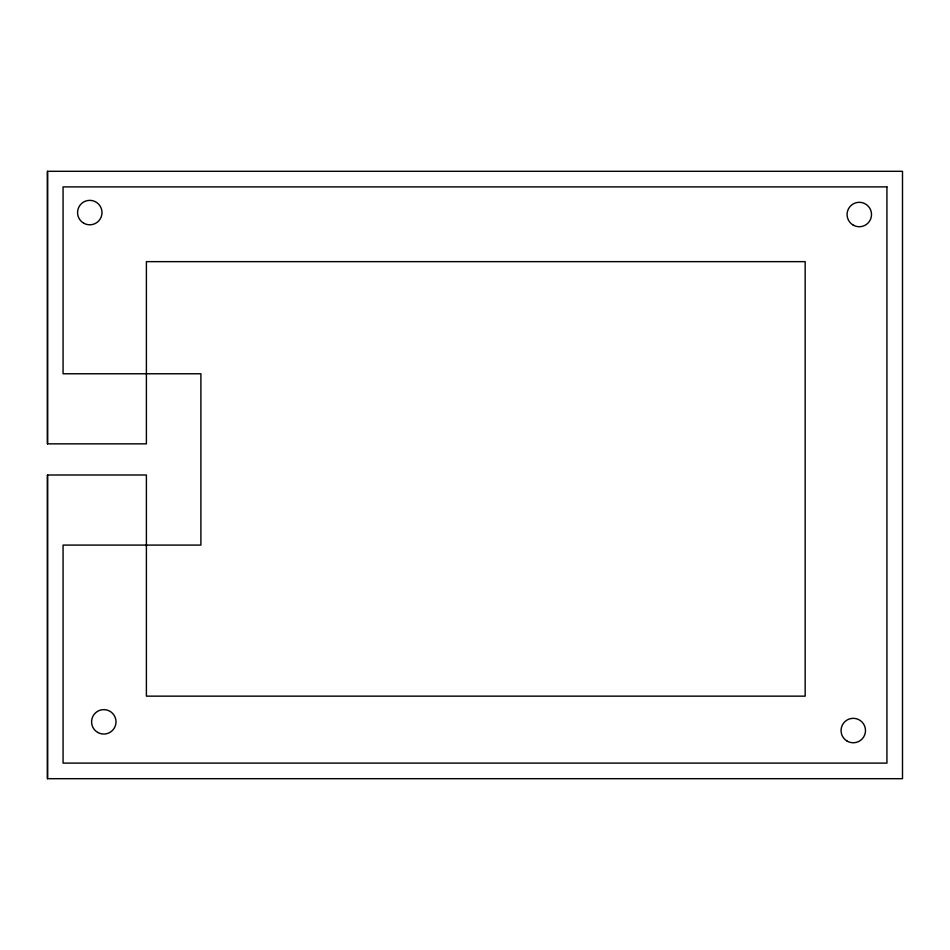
<?xml version="1.0" encoding="UTF-8"?>
<svg xmlns="http://www.w3.org/2000/svg" width="950" height="950" viewBox="0 0 950 950"><rect width="100%" height="100%" fill="white"/><g stroke="black" fill="none" stroke-linecap="round" stroke-linejoin="round"><path stroke-width="1.43" d="M146.395 545.086L146.395 696.148L805.161 696.148L805.161 261.642L146.395 261.642L146.395 443.852L47.5 443.852L47.5 171.309L902.5 171.309L902.5 778.691L47.5 778.691L47.5 475L146.395 475L146.395 546.013M47.5 171.309L47.5 443.852M47.5 475L47.5 778.691M886.932 186.889L63.068 186.889L63.068 373.766L200.901 373.766L200.901 545.086L63.068 545.086L63.068 763.111L886.932 763.111L886.932 186.889M853.183 225.102A12.231 12.231 0 0 0 871.518 214.51A12.231 12.231 0 0 0 853.183 203.929A12.231 12.231 0 0 0 853.183 225.102M847.163 741.131A12.231 12.231 0 0 0 865.498 730.538A12.231 12.231 0 0 0 847.163 719.957A12.231 12.231 0 0 0 847.163 741.131M97.684 732.426A12.231 12.231 0 0 0 116.019 721.846A12.231 12.231 0 0 0 97.684 711.253A12.231 12.231 0 0 0 97.684 732.426M83.659 223.167A12.231 12.231 0 0 0 102.006 212.586A12.231 12.231 0 0 0 83.659 201.994A12.231 12.231 0 0 0 83.659 223.167"/></g></svg>
